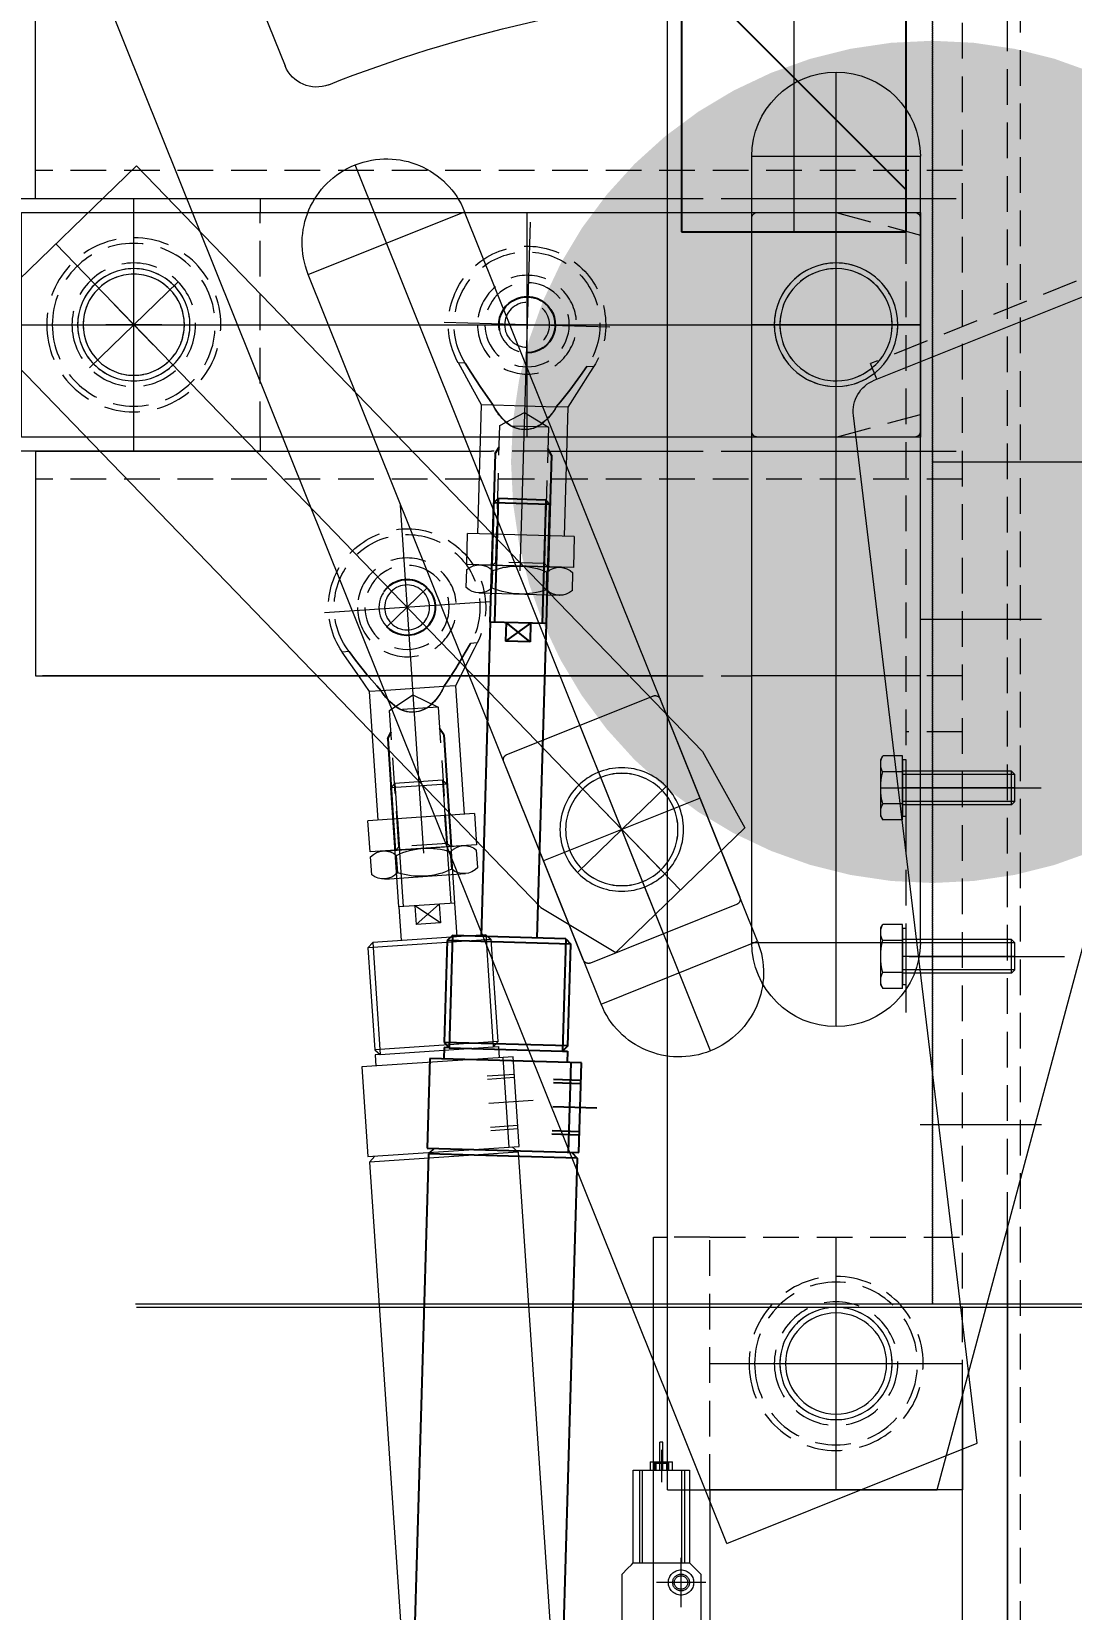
# Model space of a CAD drawing. Header units: inches. Extents: x 702888 to 852715, y 9845 to 271320.
# Drawn here: x 730560.2 to 730745.3, y 86740.3 to 87021.3 of the extents above; entities that cross this region are included whole.
import ezdxf

# ---------------------------------------------------------------- set-up
doc = ezdxf.new("R2010")
doc.units = ezdxf.units.IN
doc.header["$MEASUREMENT"] = 0
doc.header["$PDMODE"] = 34
for name, pattern in [('DASHED2', [0.375, 0.25, -0.125]), ('GESTRICHELT2', [9.525, 6.35, -3.175]), ('MITTE2', [725.805, 483.87, -80.645, 80.645, -80.645])]:
    doc.linetypes.add(name, pattern=pattern)
doc.layers.get('0').update_dxf_attribs({"lineweight": 5})
doc.layers.get('Defpoints').update_dxf_attribs({"lineweight": 5})
for name, color, linetype, lineweight in [('chain', 2, 'Continuous', 5), ('DUENN', 1, 'Continuous', 0), ('MITTE', 1, 'MITTE2', 0), ('UNSICHTBAR', 1, 'GESTRICHELT2', 0), ('VERBINDUNGSELEMENTE', 5, 'Continuous', 0), ('VOLLINIE', 7, 'Continuous', 0), ('VOLLLINIE', 7, 'Continuous', 0)]:
    doc.layers.add(name, color=color, linetype=linetype, lineweight=lineweight)
for name, color, linetype in [('DÜNN', 1, 'Continuous'), ('ELEKTRIK', 5, 'Continuous'), ('FESTO', 5, 'Continuous'), ('Mitnehmerklinke', 84, 'Continuous')]:
    doc.layers.add(name, color=color, linetype=linetype)
doc.dimstyles.new('D1', dxfattribs={"dimscale": 66, "dimtxt": 2.5, "dimasz": 2.5, "dimexe": 1, "dimexo": 1, "dimgap": 1.25, "dimtad": 1, "dimdec": 0, "dimdsep": 46, "dimtxsty": 'Standard', "dimblk": 'OPEN30', "dimcen": 2.5, "dimclrd": 150, "dimclre": 150, "dimclrt": 140, "dimadec": 0, "dimazin": 0, "dimtfac": 1, "dimtdec": 0, "dimtmove": 0, "dimatfit": 3, "dimfxl": 1, "dimtfill": 1, "dimlwd": 13, "dimlwe": 13, "dimarcsym": 0})

# ---------------------------------------------------------------- blocks, each defined once
blk = doc.blocks.new('_Open30')
at = {"color": 0, "linetype": 'ByBlock', "lineweight": -2}
for p, q in [((-1, 0.2679), (0, 0)), ((0, 0), (-1, -0.2679)), ((0, 0), (-1, 0))]:
    blk.add_line(p, q, dxfattribs=at)
blk = doc.blocks.new('*D152')
at = {"layer": 'chain', "color": 150, "lineweight": 13, "transparency": 16777216}
for p, q in [((730753.67, 90345.93), (726790.04, 90345.93)), ((726865.04, 90158.43), (726865.04, 79780.42)), ((730753.67, 79592.92), (726790.04, 79592.92))]:
    blk.add_line(p, q, dxfattribs=at)
at = {"layer": 'Defpoints', "color": 0, "transparency": 16777216}
for p in [(730828.67, 90345.93), (726865.04, 79592.92), (730828.67, 79592.92)]:
    blk.add_point(p, dxfattribs=at)
at = {"layer": 'chain', "color": 150, "lineweight": 13, "transparency": 16777216, "xscale": 187.5, "yscale": 187.5, "zscale": 187.5}
for p, rotation in [((726865.04, 90345.93), 90), ((726865.04, 79592.92), 270)]:
    blk.add_blockref('_Open30', p, dxfattribs=dict(at, rotation=rotation))
at = {"layer": 'chain', "color": 140, "transparency": 16777216, "insert": (726677.54, 84969.42), "char_height": 187.5, "attachment_point": 5, "rotation": 90, "bg_fill": 3, "box_fill_scale": 1.25, "bg_fill_color": 256, "bg_fill_true_color": 13158600, "bg_fill_transparency": 0}
blk.add_mtext('10753', dxfattribs=at)
blk = doc.blocks.new('A$C3bb54d8b')
at = {"color": 1, "linetype": 'DASHED2'}
for p, q in [((-15176.2, -7137.56), (-15176.2, -7437.56)), ((-15176.2, -7437.56), (-15176.2, -7137.56))]:
    blk.add_line(p, q, dxfattribs=at)
at = {"color": 1, "linetype": 'DASHED2', "ltscale": 1000}
blk.add_lwpolyline([(-3068.04, -7437.56), (-17068.04, -7437.56), (-17068.04, -7137.56), (-3068.04, -7137.56)], close=True, dxfattribs=at)
at = {"layer": 'chain', "color": 7}
blk.add_line((-15176.2, -7287.56), (-14784.69, -7287.56), dxfattribs=at)
at = {"layer": 'chain', "color": 1, "const_width": 75}
blk.add_lwpolyline([(-15138.7, -7287.56, -1), (-15213.7, -7287.56, -1)], format="xyb", close=True, dxfattribs=at)
blk.add_lwpolyline([(-15138.7, -7287.56, -1), (-15213.7, -7287.56, -1)], format="xyb", close=True, dxfattribs=at)
blk = doc.blocks.new('CPE14-M1BH-5J-1-8 D')
at = {"layer": 'MITTE', "ltscale": 0.4}
for p, q in [((-40.832244, -0.332244), (-40.5, 0)), ((-40.5, 0), (-27, 0)), ((-39, -7.893137), (-39, 0.893137)), ((-27, 0), (-27, -14)), ((-27, 0), (27, 0)), ((-10.9, 0), (-10.9, -14)), ((-8.7, 2.153137), (-8.7, -16.153137)), ((-6.5, -14), (-6.5, 0)), ((-2.2, 0), (-2.2, -14)), ((0, 2.153137), (0, -16.153137)), ((2.2, -14), (2.2, 0)), ((6.6, 0), (6.6, -14)), ((8.8, 2.153137), (8.8, -16.153137)), ((11, -14), (11, 0)), ((22, -7.893137), (22, 0.893137)), ((27, -14), (27, 0)), ((27, 0), (40.5, 0)), ((40.5, 0), (41.498109, -0.998109)), ((-59, -12), (-59, -2)), ((-59, -2), (-42.5, -2)), ((-42.51, -12), (-42.51, -2)), ((-42.5, -2), (-41.498109, -0.998109)), ((-41.498109, -0.998109), (-40.832244, -0.332244)), ((-17.5, -13.997137), (-17.5, -0.002863)), ((17.5, -13.997137), (17.5, -0.002863)), ((41.498109, -0.998109), (42.165655, -1.665655)), ((42.165655, -1.665655), (42.5, -2)), ((42.5, -2), (59, -2)), ((42.51, -2), (42.51, -12)), ((59, -2), (59, -12)), ((-59, -5), (-60.49, -5)), ((-60.49, -6.747794), (-60.49, -5)), ((-59, -2.9), (-42.51, -2.9)), ((-59, -3.4), (-42.51, -3.4)), ((-43.393137, -3.5), (-34.606863, -3.5)), ((17.606863, -3.5), (26.393137, -3.5)), ((59, -3.08), (42.51, -3.08)), ((59, -3.58), (42.51, -3.58)), ((60.49, -5), (59, -5)), ((60.49, -5), (60.49, -6.747794)), ((-64, -6.75), (-64, -7.25)), ((-59, -6.75), (-64, -6.75)), ((-59, -7.25), (-64, -7.25)), ((-62.643137, -7), (-56.846863, -7)), ((-60.5, -5.75), (-58.99, -5.75)), ((-60.5, -8.25), (-58.99, -8.25)), ((-60.25, -6), (-60.49, -5.76)), ((-60.49, -7.252206), (-60.49, -6.747794)), ((-60.49, -9), (-60.49, -7.252206)), ((-60.49, -8.24), (-60.25, -8)), ((-58.99, -6), (-60.25, -6)), ((-60.25, -8), (-60.25, -6)), ((-60.25, -8), (-58.99, -8)), ((-58.99, -8), (-58.99, -6)), ((-24.497137, -7), (24.497137, -7)), ((-22, -14.893137), (-22, -6.106863)), ((39, -14.893137), (39, -6.106863)), ((62.643137, -7), (56.846863, -7)), ((60.5, -5.75), (58.99, -5.75)), ((60.25, -6), (58.99, -6)), ((58.99, -6), (58.99, -8)), ((58.99, -8), (60.25, -8)), ((60.5, -8.25), (58.99, -8.25)), ((59, -6.75), (64, -6.75)), ((59, -7.25), (64, -7.25)), ((60.49, -5.76), (60.25, -6)), ((60.25, -6), (60.25, -8)), ((60.25, -8), (60.49, -8.24)), ((60.49, -6.747794), (60.49, -7.252206)), ((60.49, -7.252206), (60.49, -9)), ((64, -7.25), (64, -6.75)), ((-60.49, -9), (-59, -9)), ((-59, -10.42), (-42.51, -10.42)), ((-59, -10.92), (-42.51, -10.92)), ((-26.393137, -10.5), (-17.606863, -10.5)), ((34.606863, -10.5), (43.393137, -10.5)), ((59, -10.6), (42.51, -10.6)), ((59, -11.1), (42.51, -11.1)), ((59, -9), (60.49, -9)), ((-42.5, -12), (-59, -12)), ((-42.165655, -12.334345), (-42.5, -12)), ((-41.498109, -13.001891), (-42.165655, -12.334345)), ((-40.5, -14), (-41.498109, -13.001891)), ((-27, -14), (-40.5, -14)), ((-27, -14), (27, -14)), ((40.5, -14), (27, -14)), ((40.832244, -13.667756), (40.5, -14)), ((41.498109, -13.001891), (40.832244, -13.667756)), ((42.5, -12), (41.498109, -13.001891)), ((59, -12), (42.5, -12))]:
    blk.add_line(p, q, dxfattribs=at)
for centre, radius in [((-39, -3.5), 2.25), ((-39, -3.5), 1.49), ((-39, -3.5), 1.2), ((-17.5, -7), 4.854), ((-8.7, -7), 6.99), ((-8.7, -7), 4.854), ((0, -7), 4.854), ((8.8, -7), 6.99), ((8.8, -7), 4.854), ((17.5, -7), 4.854), ((22, -3.5), 2.25), ((22, -3.5), 1.49), ((22, -3.5), 1.2), ((-17.5, -7), 3.8912), ((-8.7, -7), 3.8912), ((0, -7), 3.8912), ((8.8, -7), 3.8912), ((17.5, -7), 3.8912), ((-22, -10.5), 2.25), ((39, -10.5), 2.25), ((-22, -10.5), 1.49), ((-22, -10.5), 1.2), ((39, -10.5), 1.49), ((39, -10.5), 1.2)]:
    blk.add_circle(centre, radius, dxfattribs=at)
blk = doc.blocks.new('A$C3B')
at = {"layer": 'ELEKTRIK'}
for p, q in [((90.04, 143.81), (145.54, 143.81)), ((90.04, 103.81), (90.04, 143.81)), ((130.54, 110.81), (97.54, 143.81)), ((130.54, 143.81), (130.54, 103.81)), ((145.54, 103.81), (145.54, 143.81)), ((136.54, 100.58), (136.54, 116.78)), ((130.54, 110.81), (145.54, 110.81)), ((145.54, 103.81), (90.04, 103.81))]:
    blk.add_line(p, q, dxfattribs=at)
blk.add_lwpolyline([(145.54, 129.81), (162.04, 129.81), (162.04, 117.81), (145.54, 117.81)], close=True, dxfattribs=at)
at = {"layer": 'MITTE', "color": 5}
blk.add_line((162.04, 123.81), (90.04, 123.81), dxfattribs=at)
blk = doc.blocks.new('S_6')
at = {"layer": 'VERBINDUNGSELEMENTE'}
blk.add_lwpolyline([(-5, 0), (-5, 0.7), (5, 0.7), (5, 0)], close=True, dxfattribs=at)
blk = doc.blocks.new('Sperrklinke')
at = {"layer": 'MITTE'}
for p, q in [((75, -15), (75, 15)), ((215, -15), (215, 15)), ((0, -11), (0, 11)), ((-11, 0), (11, 0)), ((60, 0), (230, 0))]:
    blk.add_line(p, q, dxfattribs=at)
at = {"layer": 'UNSICHTBAR'}
blk.add_circle((0, 0), 11, dxfattribs=at)
at = {"layer": 'VOLLINIE'}
for p, q in [((-22.5, 18), (155.55, 65.71)), ((-22.5, -30), (-22.5, 18)), ((75, 15), (215, 15)), ((75, -15), (215, -15)), ((-22.5, -30), (307.5, -30))]:
    blk.add_line(p, q, dxfattribs=at)
for radius in [10, 9]:
    blk.add_circle((0, 0), radius, dxfattribs=at)
for centre, radius, start, end in [((0, 0), 245, 0.2283, 34.8499), ((75, 0), 15, 90, 270), ((215, 0), 15, 270, 90)]:
    blk.add_arc(centre, radius, start, end, dxfattribs=at)
blk = doc.blocks.new('Sperrklinke_offen')
for p, q in [((160, 71.5), (160, 137)), ((-22.5, 18), (155.55, 65.71)), ((-22.5, -30), (-22.5, 18)), ((75, 15), (215, 15)), ((307.5, -5), (251, -5)), ((75, -15), (215, -15)), ((-22.5, -30), (307.5, -30))]:
    blk.add_line(p, q)
blk.add_circle((0, 0), 10)
for centre, radius, start, end in [((0, 0), 245, 0.2283, 34.8499), ((154, 71.5), 6, 285, 0), ((75, 0), 15, 90, 270), ((215, 0), 15, 270, 90), ((251, 1), 6, 180.2283, 270)]:
    blk.add_arc(centre, radius, start, end)
at = {"layer": 'MITTE'}
for p, q in [((75, -15), (75, 15)), ((215, -15), (215, 15)), ((60, 0), (230, 0))]:
    blk.add_line(p, q, dxfattribs=at)
at = {"layer": 'UNSICHTBAR'}
for p in [(163, 140), (160, 72)]:
    blk.add_line(p, (163, 72), dxfattribs=at)
blk = doc.blocks.new('Schwenkhebel 375_d')
for p, q in [((-125, 20), (-140, 15.98)), ((-125, -20), (-140, -15.98))]:
    blk.add_line(p, q)
for points in [[(-125, -20), (20, -20), (20, 20), (-125, 20)], [(-140, 15.98), (-140, -15.98)]]:
    blk.add_lwpolyline(points)
for centre, radius in [((-125, 0), 11), ((-125, 0), 10), ((0, 0), 10), ((0, 0), 9), ((-70, 0), 4)]:
    blk.add_circle(centre, radius)
at = {"layer": 'DÜNN'}
blk.add_arc((-70, 0), 5, 348.6116, 270, dxfattribs=at)
at = {"layer": 'MITTE'}
for p, q in [((-125, -11), (-125, 11)), ((0, -11), (0, 11)), ((-70, -5), (-70, 5)), ((20, 0), (-140, 0)), ((-136, 0), (-120, 0)), ((-5, 0), (5, 0))]:
    blk.add_line(p, q, dxfattribs=at)
at = {"layer": 'UNSICHTBAR'}
blk.add_circle((0, 0), 11, dxfattribs=at)
blk = doc.blocks.new('z5')
at = {"layer": 'DÜNN'}
for p, q in [((1.01, 23.61), (-2.38, 43.32)), ((-8.84, 21.92), (-12.23, 41.63)), ((1.01, 23.61), (0.54, 22.34)), ((-8.84, 21.92), (-7.98, 20.88))]:
    blk.add_line(p, q, dxfattribs=at)
at = {"layer": 'MITTE'}
for p, q in [((3.09, -17.99), (-7.43, 43.22)), ((14.54, 2.5), (-14.54, -2.5))]:
    blk.add_line(p, q, dxfattribs=at)
at = {"layer": 'UNSICHTBAR'}
for p, q in [((-2.93, 42.54), (-11.45, 41.08)), ((-2.93, 42.54), (-2.46, 43.21)), ((1.19, 18.57), (-2.93, 42.54)), ((-12.12, 41.55), (-11.45, 41.08)), ((-11.45, 41.08), (-7.33, 17.11)), ((1.19, 18.57), (-7.33, 17.11)), ((-7.33, 17.11), (-2.64, 15.38)), ((-2.64, 15.38), (1.19, 18.57)), ((3.93, 14.45), (3.06, 15.23)), ((5.87, 12.59), (3.93, 14.45)), ((-8.53, 12.31), (-9.74, 9.91)), ((-7.98, 13.33), (-8.53, 12.31)), ((8.16, 10.26), (5.87, 12.59)), ((-11.16, 10), (-13.07, 5.01)), ((-11.12, 6.95), (-9.74, 9.91)), ((-9.74, 9.91), (-11.12, 6.95)), ((8.16, 10.26), (9.46, 8.88)), ((9.46, 8.88), (8.16, 10.26)), ((10.65, 9.09), (9.46, 8.88)), ((10.65, 9.09), (9.87, 10)), ((-11.89, 5.21), (-11.12, 6.95)), ((-11.12, 6.95), (-11.89, 5.21)), ((-11.89, 5.21), (-13.07, 5.01))]:
    blk.add_line(p, q, dxfattribs=at)
for radius in [8.81, 7.5, 5]:
    blk.add_circle((0, 0), radius, dxfattribs=at)
for centre, radius, start, end in [((-2.38, 13.57), 4.91, 70.6024, 148.3245), ((-4.78, 9.09), 9.97, 38.1272, 66.1651), ((1.12, 10.52), 9.53, 143.7481, 162.7531), ((0, 0), 14, 159.0487, 40.4687), ((0, 0), 12.98, 156.3303, 43.1872)]:
    blk.add_arc(centre, radius, start, end, dxfattribs=at)
at = {"layer": 'VOLLINIE'}
for p, q in [((2.07, 43.99), (-16.65, 40.77)), ((-3.11, 43.1), (-2.17, 37.63)), ((3.01, 38.52), (2.07, 43.99)), ((-16.65, 40.77), (-15.71, 35.3)), ((-10.53, 36.19), (-11.47, 41.66)), ((3.01, 38.52), (-15.71, 35.3)), ((5.11, 15.58), (1.22, 38.21)), ((-13.91, 35.61), (-10.02, 12.98)), ((3.06, 15.24), (-7.98, 13.34)), ((5.11, 15.58), (3.06, 15.23)), ((3.06, 15.24), (3.06, 15.23)), ((3.06, 15.23), (3.93, 14.45)), ((3.93, 14.45), (5.87, 12.59)), ((9.87, 10), (5.11, 15.58)), ((-10.02, 12.98), (-11.16, 10)), ((-7.98, 13.33), (-10.02, 12.98)), ((-9.74, 9.91), (-8.53, 12.31)), ((-8.53, 12.31), (-7.98, 13.33)), ((-7.98, 13.33), (-7.98, 13.34)), ((5.87, 12.59), (8.16, 10.26))]:
    blk.add_line(p, q, dxfattribs=at)
for centre, radius, start, end in [((1.47, 10.16), 9.97, 133.3523, 161.3902), ((-2.29, 13.59), 4.91, 51.1929, 128.915), ((-4.57, 9.54), 9.53, 36.7643, 55.7693)]:
    blk.add_arc(centre, radius, start, end, dxfattribs=at)
blk = doc.blocks.new('439_10')
at = {"layer": 'VERBINDUNGSELEMENTE'}
for p, q in [((-9.45, 0.91), (-9.45, 4.03)), ((7.2, 4.97), (-7.18, 4.97)), ((-4.83, 0.91), (-4.83, 4.03)), ((4.83, 0.91), (4.83, 4.03)), ((9.45, 0.86), (9.45, 4.07)), ((7.2, -0.03), (-7.18, -0.03)), ((-7.13, -0.03), (-7.15, -0.03))]:
    blk.add_line(p, q, dxfattribs=at)
for centre, radius, start, end in [((-7.14, 1.66), 3.31, 45.7486, 134.3033), ((0, -7.94), 12.91, 68.0177, 111.9823), ((7.16, 1.6), 3.37, 47.2903, 133.8238), ((-7.14, 3.28), 3.31, 225.7042, 314.244), ((0, 13.33), 13.33, 248.7546, 291.2454), ((7.17, 3.5), 3.49, 228.0126, 310.8733)]:
    blk.add_arc(centre, radius, start, end, dxfattribs=at)
blk = doc.blocks.new('Grundkörper_375_d')
at = {"layer": 'MITTE'}
for p, q in [((72.5, 13.02), (72.5, 40.66)), ((42.5, 36.56), (42.5, 14.98)), ((132.5, 36.56), (132.5, 14.98)), ((102.5, 12.11), (102.5, 36.48)), ((0, -22.5), (0, 22.5)), ((-22.5, 0), (22.5, 0)), ((185, -147.5), (185, -102.5)), ((162.5, -125), (207.5, -125))]:
    blk.add_line(p, q, dxfattribs=at)
at = {"layer": 'UNSICHTBAR'}
for p, q in [((24.15, 30.5), (243.09, 30.5)), ((-5.71, 22.5), (243.96, 22.5)), ((22.5, -22.5), (22.5, 22.5)), ((122.5, 22.5), (122.5, 15)), ((157.5, 22.5), (157.5, -142.5)), ((162.5, 15), (162.5, 22.5)), ((207.5, 15), (207.5, 22.5)), ((212.5, 22.5), (212.5, -142.5)), ((122.5, -30), (122.5, -15)), ((162.5, -30), (162.5, -15)), ((207.5, -30), (207.5, -15)), ((-22.5, -22.5), (22.5, -22.5)), ((22.5, -22.5), (22.5, -30)), ((162.5, -51.31), (162.5, -61.33)), ((165, -102.5), (205, -102.5))]:
    blk.add_line(p, q, dxfattribs=at)
for centre, radius in [((0, 0), 15.5), ((0, 0), 14.5), ((185, -125), 15.5), ((185, -125), 14.5)]:
    blk.add_circle(centre, radius, dxfattribs=at)
at = {"layer": 'VOLLINIE'}
for p, q in [((-5.71, 22.5), (-22.5, 22.5)), ((-22.5, 22.5), (-22.5, -22.5)), ((122.5, 15), (122.5, -15)), ((162.5, -15), (162.5, 15)), ((207.5, -15), (207.5, 15)), ((-22.5, -22.5), (-97.5, -22.5)), ((22.5, -32.5), (22.5, -30)), ((122.5, -30), (122.5, -141.22)), ((122.5, -142.5), (122.5, -30)), ((162.5, -51.31), (162.5, -30)), ((207.5, -142.5), (207.5, -30)), ((-97.5, -32.5), (22.5, -32.5)), ((162.5, -142.5), (162.5, -61.33)), ((162.5, -142.5), (122.5, -142.5)), ((207.5, -142.5), (245, -142.5))]:
    blk.add_line(p, q, dxfattribs=at)
for points in [[(24.15, 30.5), (-62.5, 30.5), (-62.5, 22.5), (-5.71, 22.5)], [(165, -102.5), (162.5, -102.5), (162.5, -147.5), (207.5, -147.5), (207.5, -102.5), (205, -102.5)]]:
    blk.add_lwpolyline(points, dxfattribs=at)
blk = doc.blocks.new('FR')
for p, q in [((-359.86, -178.58), (-445.17, -172.85)), ((-350.66, -175.94), (-351.19, -183.79)), ((-359.86, -178.58), (-361.63, -205.02)), ((-360.65, -205.34), (-358.84, -178.4)), ((-358.93, -179.65), (-359.86, -178.58)), ((-358.84, -178.4), (-342.88, -179.47)), ((-355.71, -178.61), (-356.04, -183.46)), ((-355.13, -178.65), (-355.46, -183.5)), ((-346.59, -179.22), (-346.91, -184.07)), ((-346.01, -179.26), (-346.33, -184.11)), ((-342.88, -179.47), (-344.69, -206.41)), ((-358.96, -180.2), (-343, -181.27)), ((-341.05, -182.1), (-343.05, -181.96)), ((-340.13, -182.16), (-341.61, -204.11)), ((-341.11, -183.02), (-341.05, -182.1)), ((-340.13, -182.16), (-341.11, -183.02)), ((-340.13, -182.16), (-322.01, -183.38)), ((-342.46, -203.13), (-341.11, -183.02)), ((-321.16, -184.36), (-341.11, -183.02)), ((-322.01, -183.38), (-323.49, -205.33)), ((-321.16, -184.36), (-322.51, -204.47)), ((-321.16, -184.36), (-322.01, -183.38)), ((-321.5, -189.42), (-315.51, -189.83)), ((-315.51, -189.83), (-316.18, -199.8)), ((-293.61, -192.06), (-315.56, -190.59)), ((-315.51, -189.83), (-294.33, -191.25)), ((-319.03, -192.42), (-319.32, -196.77)), ((-315.7, -192.64), (-319.32, -196.77)), ((-315.7, -192.64), (-319.03, -192.42)), ((-319.03, -192.42), (-315.99, -196.99)), ((-294.33, -191.25), (-295, -201.23)), ((-293.61, -192.06), (-294.33, -191.25)), ((-293.61, -192.06), (-294.18, -200.51)), ((-361.63, -205.02), (-446.94, -199.29)), ((-316.18, -199.8), (-322.17, -199.4)), ((-315.99, -196.99), (-319.32, -196.77)), ((-294.18, -200.51), (-316.13, -199.04)), ((-316.18, -199.8), (-295, -201.23)), ((-294.18, -200.51), (-295, -201.23)), ((-360.57, -204.09), (-361.63, -205.02)), ((-342.52, -204.05), (-344.52, -203.91)), ((-342.46, -203.13), (-342.52, -204.05)), ((-322.51, -204.47), (-342.46, -203.13)), ((-341.61, -204.11), (-342.46, -203.13)), ((-323.49, -205.33), (-341.61, -204.11)), ((-322.51, -204.47), (-323.49, -205.33)), ((-344.69, -206.41), (-360.65, -205.34))]:
    blk.add_line(p, q)
at = {"layer": 'DUENN'}
for p, q in [((-327.4, -90.2), (-327.4, -110.2)), ((-322.6, -90.2), (-322.6, -110.2)), ((-297.4, -90.2), (-297.4, -110.2)), ((-292.6, -90.2), (-292.6, -110.2))]:
    blk.add_line(p, q, dxfattribs=at)
at = {"layer": 'FESTO'}
for p, q in [((-352.03, -164.57), (-351.8, -172.43)), ((-360.93, -168.08), (-446.4, -170.57)), ((-359.9, -169.05), (-360.93, -168.08)), ((-360.93, -168.08), (-360.16, -194.57)), ((-359.94, -167.8), (-343.95, -167.34)), ((-359.15, -194.79), (-359.94, -167.8)), ((-356.81, -167.71), (-356.66, -172.57)), ((-356.22, -167.69), (-356.08, -172.56)), ((-347.66, -167.44), (-347.52, -172.31)), ((-347.08, -167.43), (-346.94, -172.29)), ((-343.95, -167.34), (-343.16, -194.33)), ((-359.89, -169.61), (-343.89, -169.14)), ((-341.87, -169.78), (-343.87, -169.84)), ((-341.85, -170.7), (-341.87, -169.78)), ((-340.95, -169.75), (-341.85, -170.7)), ((-321.86, -170.11), (-341.85, -170.7)), ((-341.26, -190.85), (-341.85, -170.7)), ((-340.95, -169.75), (-322.8, -169.22)), ((-340.95, -169.75), (-340.31, -191.74)), ((-322.8, -169.22), (-322.16, -191.21)), ((-321.86, -170.11), (-322.8, -169.22)), ((-321.86, -170.11), (-321.27, -190.27)), ((-321.71, -175.19), (-265.73, -173.56)), ((-265.73, -173.56), (-244.51, -172.94)), ((-265.73, -173.56), (-265.44, -183.56)), ((-243.72, -173.69), (-265.71, -174.33)), ((-243.72, -173.69), (-244.51, -172.94)), ((-244.51, -172.94), (-244.22, -182.94)), ((-243.72, -173.69), (-243.47, -182.15)), ((-265.65, -176.38), (-268.98, -176.48)), ((-268.98, -176.48), (-268.85, -180.83)), ((-268.98, -176.48), (-265.52, -180.74)), ((-265.65, -176.38), (-268.85, -180.83)), ((-265.52, -180.74), (-268.85, -180.83)), ((-243.47, -182.15), (-265.46, -182.79)), ((-243.47, -182.15), (-244.22, -182.94)), ((-265.44, -183.56), (-321.42, -185.19)), ((-265.44, -183.56), (-244.22, -182.94)), ((-321.27, -190.27), (-341.26, -190.85)), ((-340.31, -191.74), (-341.26, -190.85)), ((-341.26, -190.85), (-341.23, -191.77)), ((-321.27, -190.27), (-322.16, -191.21)), ((-359.19, -193.54), (-360.16, -194.57)), ((-341.23, -191.77), (-343.23, -191.83)), ((-322.16, -191.21), (-340.31, -191.74)), ((-360.16, -194.57), (-445.62, -197.06)), ((-343.16, -194.33), (-359.15, -194.79))]:
    blk.add_line(p, q, dxfattribs=at)
at = {"layer": 'MITTE'}
for p, q in [((-325, -90.2), (-325, -110.2)), ((-325, -108.98), (-325, -91.5)), ((-295, -90.2), (-295, -110.2)), ((-295, -113.89), (-295, -95.5)), ((-295, -112.98), (-295, -95.5)), ((-212.5, -267), (-212.5, -107)), ((-212.5, -107), (-212.5, -137)), ((-232.5, -122), (-192.5, -122)), ((-296.81, -146.22), (-307.98, -174.07)), ((-320.96, -152.7), (-283.83, -167.59)), ((-232.5, -177), (-192.5, -177))]:
    blk.add_line(p, q, dxfattribs=at)
blk.add_lwpolyline([(-325.61, -166.99), (-290.34, -181.14, 0.414214), (-289.04, -180.58), (-278.62, -154.59, 0.414214), (-279.18, -153.29), (-314.44, -139.15, 0.414214), (-315.75, -139.7), (-326.17, -165.69, 0.414214)], format="xyb", close=True, dxfattribs=at)
blk.add_circle((-302.39, -160.14), 10, dxfattribs=at)
at = {"layer": 'UNSICHTBAR'}
for p, q in [((-570, -89.2), (-30, -89.2)), ((-373.35, -91.5), (-154.41, -91.5)), ((-285, -99.5), (-285, -109.5)), ((-335, -109.5), (-150, -109.5))]:
    blk.add_line(p, q, dxfattribs=at)
for radius in [14.5, 11]:
    blk.add_circle((-212.5, -247), radius, dxfattribs=at)
at = {"layer": 'VERBINDUNGSELEMENTE'}
for p, q in [((-327.4, -90.2), (-328, -90.8)), ((-328, -90.8), (-328, -110.2)), ((-328, -90.8), (-322, -90.8)), ((-327.4, -90.2), (-322.6, -90.2)), ((-322, -90.8), (-322.6, -90.2)), ((-322, -90.8), (-322, -110.2)), ((-297.4, -90.2), (-298, -90.8)), ((-298, -90.8), (-298, -110.2)), ((-298, -90.8), (-292, -90.8)), ((-297.4, -90.2), (-292.6, -90.2)), ((-292, -90.8), (-292.6, -90.2)), ((-292, -90.8), (-292, -110.2)), ((-330.7, -110.2), (-319.3, -110.2)), ((-330.7, -110.2), (-330.7, -113.69)), ((-327.85, -110.2), (-327.85, -113.69)), ((-322.15, -110.2), (-322.15, -113.69)), ((-319.3, -110.2), (-319.3, -113.69)), ((-300.7, -110.2), (-289.3, -110.2)), ((-300.7, -110.2), (-300.7, -113.69)), ((-297.85, -110.2), (-297.85, -113.69)), ((-292.15, -110.2), (-292.15, -113.69)), ((-289.3, -110.2), (-289.3, -113.69)), ((-330.1, -114.04), (-330.7, -113.69)), ((-330.1, -114.04), (-319.9, -114.04)), ((-319.9, -114.04), (-319.3, -113.69)), ((-300.1, -114.04), (-300.7, -113.69)), ((-300.1, -114.04), (-289.9, -114.04)), ((-289.9, -114.04), (-289.3, -113.69))]:
    blk.add_line(p, q, dxfattribs=at)
for centre, radius, start, end in [((-329.28, -110.94), 3.1, 242.6734, 297.3266), ((-325, -102.14), 11.9, 256.1397, 283.8603), ((-320.73, -110.94), 3.1, 242.6734, 297.3266), ((-299.28, -110.94), 3.1, 242.6734, 297.3266), ((-295, -102.14), 11.9, 256.1397, 283.8603), ((-290.73, -110.94), 3.1, 242.6734, 297.3266)]:
    blk.add_arc(centre, radius, start, end, dxfattribs=at)
at = {"layer": 'VOLLINIE'}
blk.add_lwpolyline([(-232.5, -267), (-192.5, -267), (-192.5, -107), (-232.5, -107)], close=True, dxfattribs=at)
blk.add_lwpolyline([(-231.5, -137), (-193.5, -137, 0.414214), (-192.5, -136), (-192.5, -108, 0.414214), (-193.5, -107), (-231.5, -107, 0.414214), (-232.5, -108), (-232.5, -136, 0.414214)], format="xyb", close=True, dxfattribs=at)
for centre, radius in [((-212.5, -122), 11), ((-212.5, -122), 10), ((-212.5, -247), 10), ((-212.5, -247), 9)]:
    blk.add_circle(centre, radius, dxfattribs=at)
at = {"layer": 'VOLLLINIE'}
blk.add_line((-570, -91.5), (-373.35, -91.5), dxfattribs=at)
at = {"layer": 'ELEKTRIK'}
blk.add_blockref('A$C3B', (-286.01, -253.31), dxfattribs=at)
at = {"layer": 'Mitnehmerklinke', "rotation": 81.91003319868294}
blk.add_blockref('z5', (-212.5, -177), dxfattribs=at)
at = {"layer": 'MITTE'}
blk.add_blockref('Sperrklinke', (-397.5, -122), dxfattribs=at)
for name, p, rotation in [('Sperrklinke_offen', (-397.5, -122), 338.14619405343), ('Schwenkhebel 375_d', (-212.5, -247), 315.9844779036508), ('z5', (-262.84, -198.36), 76.40078683345236), ('439_10', (-310.7, -195.15), 266.159492242288)]:
    blk.add_blockref(name, p, dxfattribs=dict(at, rotation=rotation))
at = {"layer": 'UNSICHTBAR'}
blk.add_blockref('Grundkörper_375_d', (-397.5, -122), dxfattribs=at)
for name, p, rotation in [('S_6', (-325, -109.5), 180), ('S_6', (-295, -109.5), 180), ('Schwenkhebel 375_d', (-212.5, -247), 270), ('439_10', (-260.45, -178.4), 271.6687386074619)]:
    blk.add_blockref(name, p, dxfattribs=dict(at, rotation=rotation))
at = {"layer": 'VOLLINIE', "xscale": -1, "rotation": 180}
blk.add_blockref('CPE14-M1BH-5J-1-8 D', (-475.5, -160.1), dxfattribs=at)
blk = doc.blocks.new('*D532')
at = {"color": 150, "lineweight": 13, "transparency": 16777216}
for p, q in [((730762.74, 90357.99), (729806.49, 90357.99)), ((729872.49, 79757.92), (729872.49, 90192.99)), ((730762.67, 79592.92), (729806.49, 79592.92))]:
    blk.add_line(p, q, dxfattribs=at)
at = {"layer": 'Defpoints', "color": 0, "transparency": 16777216}
for p in [(729872.49, 90357.99), (730828.74, 90357.99), (730828.67, 79592.92)]:
    blk.add_point(p, dxfattribs=at)
at = {"color": 150, "lineweight": 13, "transparency": 16777216, "xscale": 165, "yscale": 165, "zscale": 165}
for p, rotation in [((729872.49, 90357.99), 90), ((729872.49, 79592.92), 270)]:
    blk.add_blockref('_Open30', p, dxfattribs=dict(at, rotation=rotation))
at = {"color": 140, "transparency": 16777216, "insert": (729707.49, 84975.45), "char_height": 165, "attachment_point": 5, "rotation": 90, "bg_fill": 3, "box_fill_scale": 1.25, "bg_fill_color": 256, "bg_fill_true_color": 13158600, "bg_fill_transparency": 0}
blk.add_mtext('10765', dxfattribs=at)

msp = doc.modelspace()

# ---------------------------------------------------------------- linework, layer by layer
at = {"color": 1, "linetype": 'DASHED2', "ltscale": 1000}
msp.add_line((742828.868, 86794.124), (728828.868, 86794.124), dxfattribs=at)

# ---------------------------------------------------------------- next in the draw order: dimensions: what is measured, and where the dimension line sits
at = {"layer": 'chain', "color": 1}
dim = msp.add_linear_dim(base=(726865.044, 79592.915), p1=(730828.668, 90345.931), p2=(730828.668, 79592.915), angle=90, dimstyle='D1', override={"dimscale": 75}, dxfattribs=at)
dim.commit()
dim.dimension.update_dxf_attribs({"geometry": '*D152', "text_midpoint": (726677.544, 84969.423)})

# ---------------------------------------------------------------- next in the draw order: block references
msp.add_blockref('A$C3bb54d8b', (745896.712, 94232.263))
at = {"xscale": -1, "rotation": 270}
msp.add_blockref('FR', (730825.371, 87181.624), dxfattribs=at)

# ---------------------------------------------------------------- next in the draw order: dimensions: what is measured, and where the dimension line sits
dim = msp.add_linear_dim(base=(729872.49, 90357.99), p1=(730828.668, 79592.915), p2=(730828.741, 90357.99), angle=90, dimstyle='D1')
dim.commit()
dim.dimension.update_dxf_attribs({"geometry": '*D532', "text_midpoint": (729707.49, 84975.453)})

doc.saveas('drawing.dxf')
